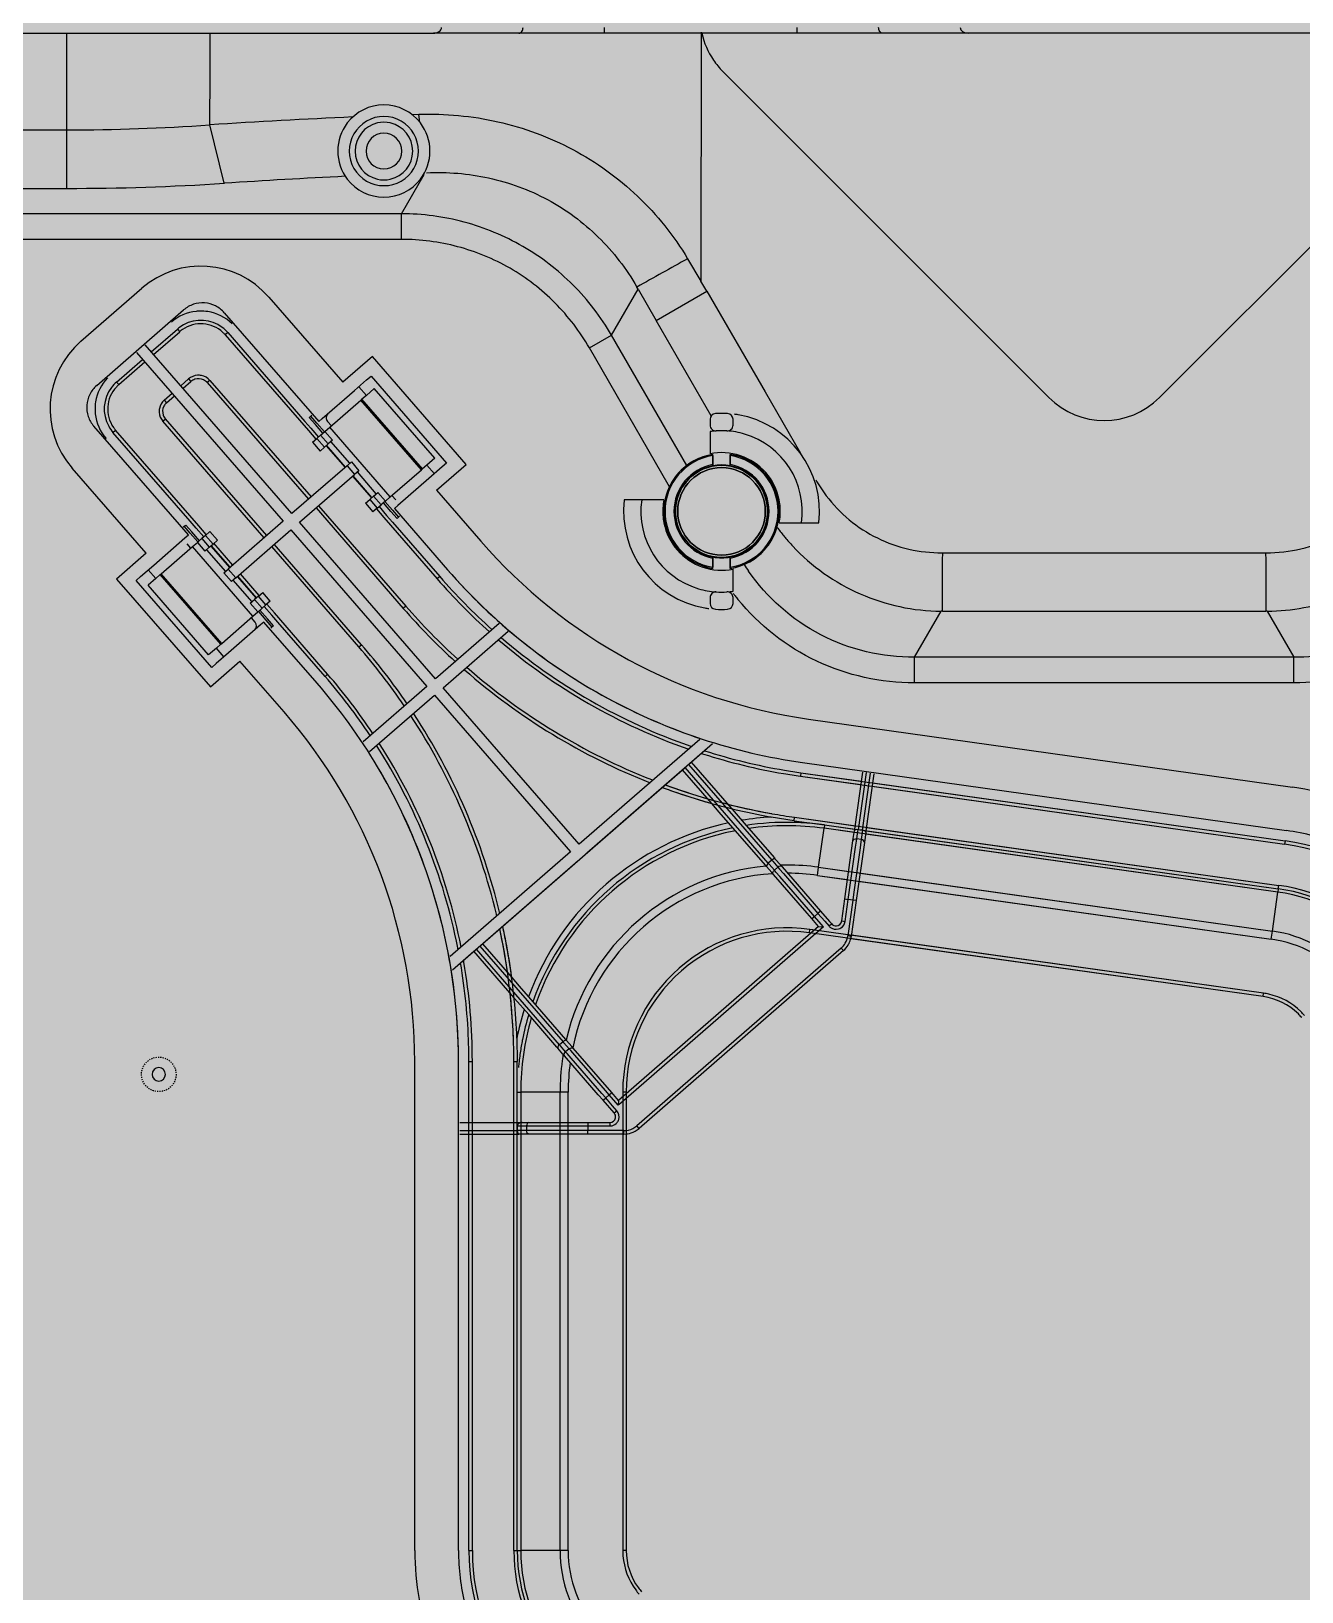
# Model space of a CAD drawing. Header units: millimetres. Extents: x -1070 to 42146, y 1440 to 12921.
# Drawn here: x 5643.7 to 5753.9, y 3381.2 to 3516.5 of the extents above; entities that cross this region are included whole.
import ezdxf

# ---------------------------------------------------------------- set-up
doc = ezdxf.new("R2010")
doc.units = ezdxf.units.MM
doc.linetypes.add('HIDDEN', pattern=[0.2, 0.1, -0.1])
for name, color, linetype in [('CITI-3MM实线CONTINUOUS', 7, 'Continuous'), ('CITIE-TAO实线CONTINUOUS', 7, 'Continuous'), ('DW-PLUS-XIANGTI隐藏线HIDDEN', 7, 'Continuous')]:
    doc.layers.add(name, color=color, linetype=linetype)

msp = doc.modelspace()

# ---------------------------------------------------------------- hatches: boundary and pattern name
at = {"lineweight": -3}
h = msp.add_hatch(color=256, dxfattribs=at)
h.dxf.hatch_style = 1
h.paths.add_polyline_path([(5611.757, 3767.826), (5611.757, 2767.826), (6111.757, 2767.826), (6111.757, 3767.826)])

# ---------------------------------------------------------------- linework, layer by layer
at = {"color": 7, "linetype": 'Continuous', "lineweight": -3}
for p, q in [((5693.399, 3516.326), (5693.399, 3516.826)), ((5701.783, 3516.43), (5701.757, 3494.838)), ((5710.115, 3516.326), (5710.115, 3516.826)), ((5615.504, 3516.326), (5678.55, 3516.326)), ((5646.757, 3507.942), (5646.757, 3516.326)), ((5679.257, 3516.326), (5678.55, 3516.326)), ((5685.974, 3516.326), (5679.257, 3516.326)), ((5686.328, 3516.326), (5685.974, 3516.326)), ((5688.952, 3516.326), (5686.328, 3516.326)), ((5690.7, 3516.326), (5688.952, 3516.326)), ((5692.485, 3516.326), (5690.7, 3516.326)), ((5693.399, 3516.326), (5692.485, 3516.326)), ((5710.115, 3516.326), (5693.399, 3516.326)), ((5712.813, 3516.326), (5710.115, 3516.326)), ((5714.561, 3516.326), (5712.813, 3516.326)), ((5716.147, 3516.326), (5714.561, 3516.326)), ((5717.539, 3516.326), (5716.147, 3516.326)), ((5724.257, 3516.326), (5717.539, 3516.326)), ((5724.964, 3516.326), (5724.257, 3516.326)), ((5736.157, 3516.326), (5724.964, 3516.326)), ((5736.457, 3516.326), (5736.157, 3516.326)), ((5737.057, 3516.326), (5736.457, 3516.326)), ((5737.357, 3516.326), (5737.057, 3516.326)), ((5860.257, 3516.326), (5737.357, 3516.326)), ((5731.948, 3484.733), (5703.664, 3513.018)), ((5660.41, 3503.313), (5659.152, 3508.385)), ((5676.7, 3509.274), (5677.285, 3509.295)), ((5677.38, 3508.619), (5677.276, 3509.292)), ((5765.81, 3508.978), (5741.565, 3484.733)), ((5641.537, 3507.942), (5646.757, 3507.942)), ((5646.757, 3502.869), (5646.757, 3507.942)), ((5641.673, 3502.869), (5646.757, 3502.869)), ((5675.779, 3500.671), (5677.753, 3504.089)), ((5675.779, 3500.671), (5641.959, 3500.671)), ((5675.779, 3498.449), (5675.779, 3500.671)), ((5675.779, 3498.449), (5642.018, 3498.449)), ((5700.611, 3496.764), (5701.757, 3494.838)), ((5702.282, 3493.956), (5701.757, 3494.838)), ((5647.975, 3489.623), (5653.258, 3494.215)), ((5664.262, 3493.446), (5670.691, 3486.05)), ((5694.015, 3490.142), (5696.32, 3494.135)), ((5696.32, 3494.135), (5697.892, 3491.413)), ((5697.894, 3491.41), (5702.28, 3493.959)), ((5702.282, 3493.956), (5707.329, 3485.214)), ((5649.336, 3485.771), (5656.883, 3492.332)), ((5660.41, 3492.085), (5668.61, 3482.651)), ((5702.662, 3483.152), (5697.893, 3491.413)), ((5654.077, 3488.7), (5656.341, 3490.668)), ((5654.274, 3488.474), (5656.538, 3490.442)), ((5656.341, 3490.668), (5656.538, 3490.442)), ((5660.715, 3490.362), (5660.488, 3490.166)), ((5660.488, 3490.166), (5667.705, 3481.864)), ((5660.715, 3490.362), (5667.406, 3482.664)), ((5692.091, 3489.031), (5694.015, 3490.142)), ((5700.538, 3478.844), (5694.015, 3490.142)), ((5651.058, 3486.076), (5653.322, 3488.044)), ((5652.797, 3488.648), (5665.525, 3474.006)), ((5666.28, 3474.663), (5653.552, 3489.304)), ((5673.257, 3488.28), (5670.691, 3486.05)), ((5681.392, 3478.922), (5673.257, 3488.28)), ((5698.929, 3477.187), (5692.091, 3489.031)), ((5651.255, 3485.849), (5653.519, 3487.818)), ((5651.058, 3486.076), (5651.255, 3485.849)), ((5656.636, 3485.757), (5657.315, 3486.347)), ((5656.832, 3485.53), (5657.512, 3486.121)), ((5657.315, 3486.347), (5657.512, 3486.121)), ((5659.149, 3486.219), (5658.922, 3486.022)), ((5658.922, 3486.022), (5667.714, 3475.909)), ((5659.149, 3486.219), (5667.94, 3476.106)), ((5668.905, 3482.907), (5671.697, 3485.334)), ((5671.697, 3485.334), (5672.761, 3486.259)), ((5672.738, 3484.914), (5672.082, 3485.669)), ((5673.417, 3485.505), (5672.738, 3484.914)), ((5672.761, 3486.259), (5673.139, 3486.588)), ((5673.139, 3486.588), (5679.699, 3479.04)), ((5678.666, 3479.467), (5673.417, 3485.505)), ((5655.202, 3484.51), (5655.881, 3485.101)), ((5655.202, 3484.51), (5655.398, 3484.284)), ((5655.398, 3484.284), (5656.078, 3484.874)), ((5669.561, 3482.152), (5672.267, 3484.505)), ((5672.267, 3484.505), (5672.353, 3484.58)), ((5677.515, 3478.467), (5672.267, 3484.505)), ((5672.738, 3484.914), (5672.353, 3484.58)), ((5677.602, 3478.542), (5672.353, 3484.58)), ((5707.329, 3485.214), (5710.401, 3479.893)), ((5655.073, 3482.676), (5655.3, 3482.873)), ((5663.865, 3472.563), (5655.073, 3482.676)), ((5664.091, 3472.76), (5655.3, 3482.873)), ((5667.406, 3482.664), (5667.931, 3482.061)), ((5667.785, 3482.994), (5667.915, 3483.106)), ((5668.31, 3482.39), (5667.785, 3482.994)), ((5667.915, 3483.106), (5668.01, 3483.189)), ((5668.44, 3482.503), (5667.915, 3483.106)), ((5668.61, 3482.651), (5668.905, 3482.907)), ((5669.704, 3482.277), (5669.376, 3482.654)), ((5702.554, 3482.841), (5702.554, 3482.34)), ((5704.554, 3482.34), (5704.554, 3482.841)), ((5657.29, 3472.81), (5649.089, 3482.244)), ((5650.752, 3481.703), (5650.979, 3481.899)), ((5657.444, 3474.004), (5650.752, 3481.703)), ((5658.195, 3473.598), (5650.979, 3481.899)), ((5667.705, 3481.864), (5668.361, 3481.109)), ((5667.931, 3482.061), (5668.587, 3481.306)), ((5668.966, 3481.635), (5668.31, 3482.39)), ((5668.762, 3481.458), (5668.436, 3481.175)), ((5669.096, 3481.748), (5668.44, 3482.503)), ((5668.762, 3481.458), (5669.123, 3481.772)), ((5669.418, 3480.703), (5668.762, 3481.458)), ((5669.123, 3481.772), (5669.136, 3481.783)), ((5669.136, 3481.783), (5669.561, 3482.152)), ((5669.792, 3481.029), (5669.136, 3481.783)), ((5674.809, 3476.115), (5669.561, 3482.152)), ((5702.554, 3481.785), (5702.554, 3479.858)), ((5668.059, 3480.847), (5668.436, 3481.175)), ((5668.059, 3480.847), (5668.715, 3480.092)), ((5668.436, 3481.175), (5669.092, 3480.42)), ((5669.092, 3480.42), (5668.715, 3480.092)), ((5669.092, 3480.42), (5669.418, 3480.703)), ((5669.243, 3480.551), (5670.883, 3478.665)), ((5670.928, 3478.703), (5669.288, 3480.59)), ((5669.792, 3481.029), (5669.418, 3480.703)), ((5671.303, 3479.029), (5669.663, 3480.916)), ((5704.554, 3479.876), (5704.633, 3479.738)), ((5653.635, 3471.223), (5647.205, 3478.619)), ((5671.058, 3478.816), (5666.28, 3474.663)), ((5671.058, 3478.816), (5671.433, 3479.142)), ((5671.058, 3478.816), (5671.714, 3478.062)), ((5671.433, 3479.142), (5672.089, 3478.387)), ((5677.515, 3478.467), (5677.602, 3478.542)), ((5677.987, 3478.877), (5677.602, 3478.542)), ((5678.666, 3479.467), (5677.987, 3478.877)), ((5678.643, 3478.122), (5677.987, 3478.877)), ((5679.322, 3478.712), (5678.171, 3477.712)), ((5678.826, 3476.691), (5681.392, 3478.922)), ((5679.699, 3479.04), (5679.322, 3478.712)), ((5702.804, 3479.699), (5702.804, 3479.801)), ((5702.804, 3479.699), (5702.804, 3478.913)), ((5702.804, 3478.913), (5702.804, 3478.812)), ((5704.304, 3479.801), (5704.304, 3479.699)), ((5704.304, 3479.699), (5704.304, 3478.913)), ((5704.304, 3478.812), (5704.304, 3478.913)), ((5666.936, 3473.908), (5671.714, 3478.062)), ((5671.539, 3477.91), (5673.18, 3476.023)), ((5673.224, 3476.062), (5671.584, 3477.949)), ((5672.089, 3478.387), (5671.714, 3478.062)), ((5673.599, 3476.388), (5671.959, 3478.274)), ((5674.809, 3476.115), (5677.515, 3478.467)), ((5678.171, 3477.712), (5675.465, 3475.36)), ((5699.037, 3477), (5698.929, 3477.187)), ((5672.651, 3475.564), (5673.029, 3475.892)), ((5673.354, 3476.175), (5673.029, 3475.892)), ((5673.029, 3475.892), (5673.685, 3475.137)), ((5673.354, 3476.175), (5673.729, 3476.5)), ((5674.01, 3475.42), (5673.354, 3476.175)), ((5674.385, 3475.746), (5673.729, 3476.5)), ((5674.385, 3475.746), (5674.809, 3476.115)), ((5675.28, 3475.862), (5674.952, 3476.239)), ((5678.826, 3476.691), (5682.657, 3472.285)), ((5696.625, 3475.857), (5695.113, 3475.857)), ((5698.553, 3475.857), (5696.625, 3475.857)), ((5668.37, 3475.154), (5675.94, 3466.446)), ((5668.596, 3475.351), (5676.167, 3466.642)), ((5672.651, 3475.564), (5673.307, 3474.809)), ((5673.685, 3475.137), (5673.307, 3474.809)), ((5673.609, 3475.071), (5674.265, 3474.317)), ((5673.685, 3475.137), (5674.01, 3475.42)), ((5673.836, 3475.268), (5674.492, 3474.514)), ((5674.073, 3475.475), (5674.01, 3475.42)), ((5674.385, 3475.746), (5674.073, 3475.475)), ((5674.87, 3474.843), (5674.214, 3475.597)), ((5674.344, 3475.71), (5675, 3474.956)), ((5674.492, 3474.514), (5675.017, 3473.91)), ((5675.395, 3474.239), (5674.87, 3474.843)), ((5675, 3474.956), (5675.525, 3474.352)), ((5675.465, 3475.36), (5675.171, 3475.104)), ((5675.171, 3475.104), (5679.789, 3469.792)), ((5656.84, 3473.48), (5656.936, 3473.563)), ((5656.936, 3473.563), (5657.065, 3473.675)), ((5657.461, 3472.959), (5656.936, 3473.563)), ((5657.59, 3473.072), (5657.065, 3473.675)), ((5657.969, 3473.401), (5657.444, 3474.004)), ((5658.625, 3472.646), (5657.969, 3473.401)), ((5658.851, 3472.843), (5658.195, 3473.598)), ((5658.776, 3472.777), (5659.153, 3473.105)), ((5659.809, 3472.351), (5659.153, 3473.105)), ((5665.525, 3474.006), (5660.747, 3469.853)), ((5661.403, 3469.098), (5666.181, 3473.252)), ((5666.181, 3473.252), (5677.99, 3459.667)), ((5678.745, 3460.323), (5666.936, 3473.908)), ((5674.265, 3474.317), (5678.883, 3469.004)), ((5675.017, 3473.91), (5679.11, 3469.201)), ((5675.525, 3474.352), (5675.395, 3474.239)), ((5675.62, 3474.435), (5675.525, 3474.352)), ((5708.555, 3473.857), (5710.482, 3473.857)), ((5710.482, 3473.857), (5711.995, 3473.857)), ((5654.289, 3470.202), (5656.995, 3472.554)), ((5654.946, 3469.447), (5657.652, 3471.8)), ((5656.995, 3472.554), (5657.29, 3472.81)), ((5657.508, 3471.675), (5657.18, 3472.053)), ((5658.117, 3472.204), (5657.461, 3472.959)), ((5658.246, 3472.317), (5657.59, 3473.072)), ((5657.652, 3471.8), (5658.076, 3472.169)), ((5662.9, 3465.762), (5657.652, 3471.8)), ((5658.076, 3472.169), (5658.388, 3472.44)), ((5658.076, 3472.169), (5658.732, 3471.414)), ((5658.388, 3472.44), (5658.451, 3472.494)), ((5658.776, 3472.777), (5658.451, 3472.494)), ((5658.451, 3472.494), (5659.107, 3471.74)), ((5659.107, 3471.74), (5658.732, 3471.414)), ((5659.432, 3472.023), (5658.776, 3472.777)), ((5659.107, 3471.74), (5659.432, 3472.023)), ((5659.236, 3471.852), (5660.876, 3469.966)), ((5660.921, 3470.005), (5659.281, 3471.891)), ((5659.809, 3472.351), (5659.432, 3472.023)), ((5661.148, 3470.201), (5659.508, 3472.088)), ((5672.091, 3463.1), (5664.521, 3471.808)), ((5672.317, 3463.297), (5664.747, 3472.005)), ((5653.635, 3471.223), (5651.069, 3468.992)), ((5658.862, 3471.527), (5660.502, 3469.64)), ((5702.804, 3470.903), (5702.804, 3470.801)), ((5702.804, 3470.801), (5702.804, 3470.015)), ((5704.304, 3470.801), (5704.304, 3470.903)), ((5704.304, 3470.801), (5704.304, 3470.015)), ((5722.687, 3471.267), (5750.82, 3471.268)), ((5652.761, 3468.874), (5653.139, 3469.202)), ((5653.139, 3469.202), (5654.289, 3470.202)), ((5654.474, 3469.038), (5653.795, 3468.447)), ((5654.474, 3469.038), (5653.818, 3469.792)), ((5654.859, 3469.372), (5654.474, 3469.038)), ((5654.859, 3469.372), (5654.946, 3469.447)), ((5660.108, 3463.335), (5654.859, 3469.372)), ((5660.194, 3463.41), (5654.946, 3469.447)), ((5660.372, 3469.527), (5660.747, 3469.853)), ((5661.028, 3468.772), (5660.372, 3469.527)), ((5661.403, 3469.098), (5660.747, 3469.853)), ((5661.403, 3469.098), (5661.028, 3468.772)), ((5661.533, 3469.211), (5663.173, 3467.324)), ((5663.217, 3467.363), (5661.577, 3469.25)), ((5663.444, 3467.56), (5661.804, 3469.447)), ((5679.11, 3469.201), (5678.883, 3469.004)), ((5702.804, 3469.914), (5702.804, 3470.015)), ((5704.304, 3470.015), (5704.304, 3469.914)), ((5704.554, 3467.929), (5704.554, 3469.856)), ((5651.069, 3468.992), (5659.204, 3459.634)), ((5659.322, 3461.327), (5652.761, 3468.874)), ((5659.043, 3462.41), (5653.795, 3468.447)), ((5661.158, 3468.885), (5662.798, 3466.998)), ((5663.368, 3467.494), (5663.746, 3467.822)), ((5664.402, 3467.068), (5663.746, 3467.822)), ((5662.668, 3466.886), (5663.043, 3467.211)), ((5662.668, 3466.886), (5663.324, 3466.131)), ((5663.368, 3467.494), (5663.043, 3467.211)), ((5663.043, 3467.211), (5663.699, 3466.457)), ((5663.699, 3466.457), (5663.338, 3466.143)), ((5664.024, 3466.74), (5663.368, 3467.494)), ((5663.699, 3466.457), (5664.024, 3466.74)), ((5664.53, 3465.854), (5663.874, 3466.608)), ((5664.402, 3467.068), (5664.024, 3466.74)), ((5664.756, 3466.05), (5664.1, 3466.805)), ((5676.167, 3466.642), (5675.94, 3466.446)), ((5702.554, 3467.374), (5702.554, 3466.873)), ((5704.554, 3466.873), (5704.554, 3467.374)), ((5660.194, 3463.41), (5662.9, 3465.762)), ((5663.556, 3465.007), (5660.764, 3462.58)), ((5663.085, 3465.26), (5662.757, 3465.638)), ((5662.9, 3465.762), (5663.324, 3466.131)), ((5663.338, 3466.143), (5663.324, 3466.131)), ((5663.365, 3466.166), (5664.021, 3465.412)), ((5664.151, 3465.524), (5663.495, 3466.279)), ((5663.85, 3465.263), (5663.556, 3465.007)), ((5668.468, 3459.951), (5663.85, 3465.263)), ((5664.021, 3465.412), (5664.546, 3464.808)), ((5664.676, 3464.921), (5664.151, 3465.524)), ((5665.054, 3465.25), (5664.53, 3465.854)), ((5669.374, 3460.738), (5664.756, 3466.05)), ((5669.148, 3460.541), (5665.054, 3465.25)), ((5684.268, 3465.124), (5678.745, 3460.323)), ((5720.296, 3462.202), (5722.602, 3466.197)), ((5722.718, 3466.195), (5750.795, 3466.195)), ((5750.911, 3466.197), (5753.217, 3462.202)), ((5664.546, 3464.808), (5664.451, 3464.725)), ((5664.676, 3464.921), (5664.546, 3464.808)), ((5679.401, 3459.568), (5685.03, 3464.462)), ((5659.723, 3463), (5659.043, 3462.41)), ((5660.764, 3462.58), (5659.699, 3461.655)), ((5660.108, 3463.335), (5659.723, 3463)), ((5660.379, 3462.245), (5659.723, 3463)), ((5660.108, 3463.335), (5660.194, 3463.41)), ((5672.091, 3463.1), (5672.317, 3463.297)), ((5659.204, 3459.634), (5661.77, 3461.864)), ((5659.699, 3461.655), (5659.322, 3461.327)), ((5665.601, 3457.458), (5661.77, 3461.864)), ((5720.296, 3459.981), (5720.296, 3462.202)), ((5753.217, 3462.202), (5720.296, 3462.202)), ((5753.217, 3459.981), (5753.217, 3462.202)), ((5669.148, 3460.541), (5669.374, 3460.738)), ((5677.99, 3459.667), (5672.467, 3454.866)), ((5691.21, 3445.984), (5679.401, 3459.568)), ((5691.21, 3445.984), (5679.401, 3459.568)), ((5753.217, 3459.981), (5720.296, 3459.981)), ((5673.017, 3454.019), (5678.646, 3458.912)), ((5678.646, 3458.912), (5690.455, 3445.328)), ((5678.646, 3458.912), (5690.455, 3445.328)), ((5711.095, 3456.844), (5753.101, 3450.94)), ((5701.664, 3455.071), (5691.21, 3445.984)), ((5701.664, 3455.071), (5691.21, 3445.984)), ((5691.866, 3445.229), (5702.777, 3454.714)), ((5700.923, 3453.102), (5702.777, 3454.714)), ((5700.696, 3452.905), (5700.923, 3453.102)), ((5700.696, 3452.905), (5707.913, 3444.603)), ((5700.923, 3453.102), (5704.423, 3449.075)), ((5710.566, 3453.081), (5752.573, 3447.177)), ((5710.566, 3453.081), (5752.573, 3447.177)), ((5682.809, 3437.356), (5700.168, 3452.446)), ((5700.168, 3452.446), (5700.394, 3452.642)), ((5702.707, 3449.524), (5700.168, 3452.446)), ((5707.611, 3444.341), (5700.394, 3452.642)), ((5710.441, 3452.19), (5710.399, 3451.893)), ((5710.441, 3452.19), (5710.399, 3451.893)), ((5710.399, 3451.893), (5752.406, 3445.989)), ((5710.399, 3451.893), (5715.644, 3451.156)), ((5710.441, 3452.19), (5752.447, 3446.286)), ((5710.441, 3452.19), (5715.686, 3451.453)), ((5715.797, 3452.245), (5715.101, 3447.294)), ((5716.094, 3452.203), (5715.398, 3447.252)), ((5715.794, 3447.196), (5716.49, 3452.147)), ((5716.091, 3447.154), (5716.787, 3452.106)), ((5716.634, 3451.016), (5752.406, 3445.989)), ((5716.676, 3451.314), (5752.447, 3446.286)), ((5703.352, 3448.782), (5702.707, 3449.524)), ((5704.542, 3447.413), (5703.352, 3448.782)), ((5704.423, 3449.075), (5704.47, 3449.021)), ((5704.47, 3449.021), (5705.689, 3447.618)), ((5707.384, 3444.144), (5704.542, 3447.413)), ((5705.689, 3447.618), (5708.139, 3444.8)), ((5709.856, 3448.031), (5707.859, 3448.349)), ((5709.856, 3448.031), (5709.898, 3448.328)), ((5709.856, 3448.031), (5712.49, 3447.661)), ((5709.898, 3448.328), (5751.905, 3442.424)), ((5709.898, 3448.328), (5715.143, 3447.591)), ((5712.49, 3447.661), (5712.449, 3447.371)), ((5712.49, 3447.661), (5751.863, 3442.127)), ((5712.49, 3447.661), (5715.101, 3447.294)), ((5716.133, 3447.451), (5751.905, 3442.424)), ((5711.974, 3443.99), (5712.449, 3447.371)), ((5751.822, 3441.837), (5712.449, 3447.371)), ((5715.06, 3447.004), (5712.449, 3447.371)), ((5714.251, 3441.246), (5714.96, 3446.288)), ((5714.96, 3446.288), (5714.989, 3446.498)), ((5714.989, 3446.498), (5715.084, 3447.171)), ((5715.101, 3447.294), (5715.084, 3447.171)), ((5715.184, 3445.726), (5715.257, 3446.246)), ((5715.95, 3446.149), (5715.241, 3441.107)), ((5715.257, 3446.246), (5715.286, 3446.456)), ((5715.286, 3446.456), (5715.381, 3447.129)), ((5715.682, 3446.401), (5715.286, 3446.456)), ((5715.381, 3447.129), (5715.398, 3447.252)), ((5715.794, 3447.196), (5715.398, 3447.252)), ((5715.653, 3446.191), (5715.58, 3445.67)), ((5715.682, 3446.401), (5715.653, 3446.191)), ((5715.794, 3447.196), (5715.682, 3446.401)), ((5715.98, 3446.359), (5715.95, 3446.149)), ((5716.074, 3447.031), (5715.98, 3446.359)), ((5751.822, 3441.837), (5716.051, 3446.864)), ((5716.074, 3447.031), (5716.091, 3447.154)), ((5716.091, 3447.154), (5751.863, 3442.127)), ((5752.447, 3446.286), (5752.406, 3445.989)), ((5690.455, 3445.328), (5680.001, 3436.24)), ((5690.455, 3445.328), (5680.001, 3436.24)), ((5708.139, 3444.8), (5708.221, 3444.706)), ((5708.221, 3444.706), (5708.666, 3444.194)), ((5714.548, 3441.205), (5715.184, 3445.726)), ((5715.58, 3445.67), (5715.013, 3441.635)), ((5680.2, 3435.088), (5691.111, 3444.573)), ((5707.466, 3444.05), (5707.384, 3444.144)), ((5707.911, 3443.537), (5707.466, 3444.05)), ((5707.913, 3444.603), (5707.611, 3444.341)), ((5707.692, 3444.247), (5707.611, 3444.341)), ((5708.138, 3443.734), (5707.692, 3444.247)), ((5708.051, 3443.377), (5707.911, 3443.537)), ((5707.913, 3444.603), (5707.994, 3444.509)), ((5707.994, 3444.509), (5708.44, 3443.997)), ((5710.976, 3440.013), (5708.051, 3443.377)), ((5708.44, 3443.997), (5708.138, 3443.734)), ((5708.277, 3443.574), (5708.138, 3443.734)), ((5708.622, 3443.178), (5708.277, 3443.574)), ((5708.44, 3443.997), (5708.579, 3443.837)), ((5708.579, 3443.837), (5708.924, 3443.44)), ((5708.666, 3444.194), (5708.805, 3444.033)), ((5708.805, 3444.033), (5712.145, 3440.191)), ((5708.924, 3443.44), (5711.597, 3440.364)), ((5711.875, 3443.289), (5711.974, 3443.99)), ((5711.974, 3443.99), (5751.347, 3438.456)), ((5711.974, 3443.99), (5714.585, 3443.623)), ((5715.575, 3443.483), (5751.347, 3438.456)), ((5711.295, 3440.102), (5708.622, 3443.178)), ((5711.875, 3443.289), (5751.248, 3437.756)), ((5711.875, 3443.289), (5714.487, 3442.922)), ((5715.477, 3442.783), (5751.248, 3437.756)), ((5751.863, 3442.127), (5751.822, 3441.837)), ((5751.863, 3442.127), (5751.905, 3442.424)), ((5713.983, 3439.339), (5714.251, 3441.246)), ((5714.251, 3441.246), (5714.548, 3441.205)), ((5714.28, 3439.297), (5714.548, 3441.205)), ((5714.944, 3441.149), (5714.507, 3438.035)), ((5714.944, 3441.149), (5714.548, 3441.205)), ((5715.241, 3441.107), (5714.804, 3437.993)), ((5715.013, 3441.635), (5714.944, 3441.149)), ((5715.241, 3441.107), (5714.944, 3441.149)), ((5751.347, 3438.456), (5751.822, 3441.837)), ((5711.391, 3439.535), (5710.976, 3440.013)), ((5711.617, 3439.732), (5711.295, 3440.102)), ((5711.391, 3439.535), (5711.617, 3439.732)), ((5711.977, 3438.861), (5711.391, 3439.535)), ((5711.597, 3440.364), (5711.919, 3439.994)), ((5711.919, 3439.994), (5711.617, 3439.732)), ((5712.203, 3439.058), (5711.617, 3439.732)), ((5712.145, 3440.191), (5711.919, 3439.994)), ((5711.919, 3439.994), (5712.505, 3439.32)), ((5712.145, 3440.191), (5712.928, 3439.29)), ((5712.505, 3439.32), (5712.884, 3438.884)), ((5712.928, 3439.29), (5713.111, 3439.081)), ((5713.983, 3439.339), (5714.28, 3439.297)), ((5711.977, 3438.861), (5694.619, 3423.771)), ((5712.174, 3438.634), (5694.815, 3423.545)), ((5711.174, 3438.303), (5711.216, 3438.595)), ((5750.548, 3432.769), (5711.174, 3438.303)), ((5711.312, 3438.283), (5711.174, 3438.303)), ((5750.589, 3433.066), (5711.216, 3438.6)), ((5711.405, 3438.573), (5711.216, 3438.6)), ((5711.216, 3438.595), (5711.216, 3438.6)), ((5711.471, 3438.564), (5711.405, 3438.573)), ((5711.612, 3438.544), (5711.471, 3438.564)), ((5711.977, 3438.861), (5712.4, 3438.831)), ((5712.4, 3438.831), (5712.174, 3438.634)), ((5712.4, 3438.831), (5712.203, 3439.058)), ((5713.111, 3439.081), (5712.884, 3438.884)), ((5714.804, 3437.993), (5714.507, 3438.035)), ((5750.589, 3433.066), (5714.818, 3438.093)), ((5751.248, 3437.756), (5751.347, 3438.456)), ((5680.2, 3435.088), (5682.055, 3436.7)), ((5682.055, 3436.7), (5682.281, 3436.897)), ((5685.555, 3432.673), (5682.055, 3436.7)), ((5689.498, 3428.595), (5682.281, 3436.897)), ((5682.583, 3437.159), (5682.809, 3437.356)), ((5682.583, 3437.159), (5689.8, 3428.858)), ((5682.809, 3437.356), (5685.349, 3434.435)), ((5713.939, 3436.989), (5696.2, 3421.568)), ((5714.135, 3436.762), (5696.396, 3421.342)), ((5714.135, 3436.762), (5713.939, 3436.989)), ((5750.548, 3432.769), (5714.766, 3437.798)), ((5685.349, 3434.435), (5685.994, 3433.693)), ((5685.602, 3432.62), (5685.555, 3432.673)), ((5686.821, 3431.217), (5685.602, 3432.62)), ((5685.994, 3433.693), (5687.184, 3432.324)), ((5750.548, 3432.769), (5750.589, 3433.066)), ((5689.271, 3428.398), (5686.821, 3431.217)), ((5687.184, 3432.324), (5690.026, 3429.054)), ((5685.796, 3429.169), (5685.833, 3427.148)), ((5689.8, 3428.858), (5689.498, 3428.595)), ((5689.579, 3428.501), (5689.498, 3428.595)), ((5690.025, 3427.989), (5689.579, 3428.501)), ((5689.881, 3428.764), (5689.8, 3428.858)), ((5690.327, 3428.251), (5689.881, 3428.764)), ((5690.026, 3429.054), (5690.108, 3428.961)), ((5690.553, 3428.448), (5690.108, 3428.961)), ((5690.692, 3428.288), (5690.553, 3428.448)), ((5676.933, 3384.728), (5676.933, 3427.148)), ((5680.733, 3384.728), (5680.733, 3427.148)), ((5680.733, 3384.728), (5680.733, 3427.148)), ((5681.633, 3384.728), (5681.633, 3427.148)), ((5681.633, 3427.148), (5681.933, 3427.148)), ((5681.633, 3421.851), (5681.633, 3427.148)), ((5681.633, 3427.148), (5681.933, 3427.148)), ((5681.933, 3384.728), (5681.933, 3427.148)), ((5681.933, 3421.851), (5681.933, 3427.148)), ((5685.533, 3384.728), (5685.533, 3427.148)), ((5685.533, 3427.148), (5685.833, 3427.148)), ((5685.533, 3421.851), (5685.533, 3427.148)), ((5685.833, 3424.488), (5685.833, 3427.148)), ((5689.353, 3428.305), (5689.271, 3428.398)), ((5689.798, 3427.792), (5689.353, 3428.305)), ((5689.938, 3427.632), (5689.798, 3427.792)), ((5692.863, 3424.267), (5689.938, 3427.632)), ((5690.327, 3428.251), (5690.025, 3427.989)), ((5690.164, 3427.829), (5690.025, 3427.989)), ((5690.509, 3427.432), (5690.164, 3427.829)), ((5690.466, 3428.091), (5690.327, 3428.251)), ((5690.811, 3427.695), (5690.466, 3428.091)), ((5693.182, 3424.357), (5690.509, 3427.432)), ((5694.032, 3424.446), (5690.692, 3428.288)), ((5693.484, 3424.619), (5690.811, 3427.695)), ((5685.833, 3384.728), (5685.833, 3424.488)), ((5685.833, 3421.851), (5685.833, 3424.488)), ((5685.833, 3424.488), (5686.126, 3424.488)), ((5686.126, 3424.488), (5686.126, 3384.728)), ((5689.54, 3424.488), (5686.126, 3424.488)), ((5686.126, 3424.488), (5686.126, 3421.851)), ((5689.54, 3384.728), (5689.54, 3424.488)), ((5690.247, 3424.488), (5689.54, 3424.488)), ((5689.54, 3421.851), (5689.54, 3424.488)), ((5690.247, 3384.728), (5690.247, 3424.488)), ((5690.247, 3421.851), (5690.247, 3424.488)), ((5693.806, 3424.249), (5693.484, 3424.619)), ((5693.806, 3424.249), (5694.032, 3424.446)), ((5694.619, 3423.771), (5694.032, 3424.446)), ((5694.983, 3424.488), (5694.983, 3384.728)), ((5694.983, 3424.488), (5694.983, 3424.231)), ((5694.988, 3424.488), (5694.983, 3424.488)), ((5695.283, 3424.488), (5694.988, 3424.488)), ((5695.283, 3424.488), (5695.283, 3384.728)), ((5695.283, 3424.488), (5695.283, 3424.349)), ((5693.278, 3423.79), (5692.863, 3424.267)), ((5693.504, 3423.986), (5693.182, 3424.357)), ((5693.278, 3423.79), (5693.504, 3423.986)), ((5694.243, 3422.679), (5693.278, 3423.79)), ((5693.806, 3424.249), (5693.504, 3423.986)), ((5694.09, 3423.312), (5693.504, 3423.986)), ((5694.392, 3423.575), (5693.806, 3424.249)), ((5694.469, 3422.876), (5694.09, 3423.312)), ((5694.589, 3423.348), (5694.392, 3423.575)), ((5694.619, 3423.771), (5694.589, 3423.348)), ((5694.815, 3423.545), (5694.589, 3423.348)), ((5694.983, 3424.231), (5694.983, 3424.088)), ((5680.833, 3421.851), (5681.633, 3421.851)), ((5681.633, 3421.851), (5685.833, 3421.851)), ((5685.833, 3421.851), (5686.257, 3421.851)), ((5686.257, 3421.851), (5686.848, 3421.851)), ((5686.848, 3421.851), (5691.94, 3421.851)), ((5691.94, 3421.851), (5693.866, 3421.851)), ((5691.94, 3421.851), (5691.94, 3421.551)), ((5693.866, 3421.851), (5693.866, 3421.551)), ((5694.243, 3422.679), (5694.469, 3422.876)), ((5680.833, 3421.151), (5685.833, 3421.151)), ((5680.833, 3420.851), (5685.833, 3420.851)), ((5681.633, 3384.728), (5681.633, 3420.851)), ((5681.933, 3384.728), (5681.933, 3420.851)), ((5685.533, 3384.728), (5685.533, 3420.851)), ((5685.833, 3421.551), (5686.636, 3421.551)), ((5685.833, 3421.551), (5685.833, 3421.151)), ((5686.636, 3421.151), (5685.833, 3421.151)), ((5685.833, 3384.728), (5685.833, 3420.851)), ((5685.833, 3420.851), (5685.957, 3420.851)), ((5686.848, 3420.851), (5685.957, 3420.851)), ((5686.126, 3420.851), (5686.126, 3384.728)), ((5686.636, 3421.551), (5686.636, 3421.151)), ((5686.636, 3421.551), (5691.94, 3421.551)), ((5691.94, 3421.151), (5686.636, 3421.151)), ((5691.94, 3420.851), (5686.848, 3420.851)), ((5689.54, 3384.728), (5689.54, 3420.851)), ((5690.247, 3384.728), (5690.247, 3420.851)), ((5691.94, 3421.551), (5693.866, 3421.551)), ((5691.94, 3421.551), (5691.94, 3421.151)), ((5695.084, 3421.151), (5691.94, 3421.151)), ((5691.94, 3420.851), (5691.94, 3421.151)), ((5695.084, 3420.851), (5691.94, 3420.851)), ((5694.983, 3420.851), (5694.983, 3384.728)), ((5695.084, 3420.851), (5695.084, 3421.151)), ((5695.283, 3420.861), (5695.283, 3384.728)), ((5696.396, 3421.342), (5696.2, 3421.568)), ((5681.633, 3384.728), (5681.933, 3384.728)), ((5685.533, 3384.728), (5685.833, 3384.728)), ((5685.833, 3384.728), (5686.126, 3384.728)), ((5689.54, 3384.728), (5686.126, 3384.728)), ((5690.247, 3384.728), (5689.54, 3384.728)), ((5695.283, 3384.728), (5694.983, 3384.728))]:
    msp.add_line(p, q, dxfattribs=at)
for centre, radius, start, end in [((5708.472, 3517.826), 6.8, 192.74359, 214.24671), ((5708.472, 3517.826), 6.8, 214.24671, 225), ((5674.257, 3506.107), 4, 37.54339, 142.45661), ((5646.788, 3680.301), 172.359, 269.9896, 274.11166), ((5700.209, 2870.405), 639.3, 92.568289, 93.682647), ((5674.257, 3506.107), 4, 142.45661, 180), ((5674.257, 3506.107), 3, 120.0659, 180), ((5674.257, 3506.107), 2.5, 102.85635, 180), ((5674.257, 3506.107), 3, 59.93589, 120.0659), ((5674.257, 3506.107), 2.5, 77.14317, 102.85635), ((5674.257, 3506.107), 2.5, 0, 77.14317), ((5674.257, 3506.107), 3, 0, 59.93589), ((5674.257, 3506.107), 4, 0, 37.54339), ((5674.257, 3506.107), 1.55, 90, 180), ((5674.257, 3506.107), 1.55, 0, 90), ((5674.257, 3506.107), 4, 180, 217.54339), ((5674.257, 3506.107), 3, 180, 239.93589), ((5674.257, 3506.107), 2.5, 180, 257.14317), ((5674.257, 3506.107), 1.55, 180, 270), ((5674.257, 3506.107), 1.55, 270, 0), ((5674.257, 3506.107), 2.5, 282.85635, 0), ((5674.257, 3506.107), 3, 300.0659, 0), ((5674.257, 3506.107), 4, 322.45661, 0), ((5646.792, 3712.017), 209.148, 269.99041, 273.73469), ((5700.181, 2903.72), 600.911, 92.792061, 93.79436), ((5674.257, 3506.107), 4, 217.54339, 322.45661), ((5674.257, 3506.107), 3, 239.93589, 300.0659), ((5674.257, 3506.107), 2.5, 257.14317, 282.85635), ((5658.375, 3488.329), 7.8, 41, 131), ((6560.39, 1947.532), 1771.818, 119.028904, 119.191747), ((5681.706, 3485.68), 16.884, 30.05108, 30.76292), ((5658.375, 3488.329), 3.9, 96.01277, 131), ((5658.523, 3490.445), 2.5, 108.50006, 131), ((5658.523, 3490.445), 2.5, 86.00012, 108.50006), ((5658.375, 3488.329), 3.9, 90.98723, 96.01277), ((5658.375, 3488.329), 3.9, 81.01277, 90.98723), ((5658.523, 3490.445), 2.5, 63.50007, 86.00012), ((5658.375, 3488.329), 3.9, 46.06268, 81.01277), ((5658.523, 3490.445), 2.5, 41, 63.50007), ((5658.375, 3488.329), 3.1, 118.91298, 131), ((5658.375, 3488.329), 2.8, 47.0428, 124.95761), ((5658.375, 3488.329), 3.1, 53.08702, 118.91298), ((5658.375, 3488.329), 3.1, 41, 53.08702), ((5653.092, 3483.736), 7.8, 131, 221), ((5658.375, 3488.329), 2.8, 124.95761, 131), ((5658.375, 3488.329), 2.8, 41, 47.0428), ((5658.168, 3485.366), 1.3, 93.53963, 131), ((5658.168, 3485.366), 1.3, 78.4981, 93.53963), ((5658.168, 3485.366), 1.3, 41, 78.4981), ((5650.976, 3483.884), 2.5, 131, 153.50007), ((5653.092, 3483.736), 3.9, 136.06268, 171.01277), ((5653.092, 3483.736), 3.1, 143.08702, 208.91298), ((5653.092, 3483.736), 2.8, 137.0428, 214.95761), ((5653.092, 3483.736), 3.1, 131, 143.08702), ((5653.092, 3483.736), 2.8, 131, 137.0428), ((5658.168, 3485.366), 1, 108.5, 131), ((5658.168, 3485.366), 1, 63.5, 108.5), ((5658.168, 3485.366), 1, 41, 63.5), ((5650.976, 3483.884), 2.5, 176.00012, 198.50006), ((5650.976, 3483.884), 2.5, 153.50007, 176.00012), ((5653.092, 3483.736), 3.9, 171.01277, 180.98723), ((5656.055, 3483.529), 1.3, 131, 168.4981), ((5656.055, 3483.529), 1, 153.5, 198.5), ((5656.055, 3483.529), 1, 131, 153.5), ((5736.757, 3489.542), 6.8, 225, 315), ((5650.976, 3483.884), 2.5, 198.50006, 221), ((5653.092, 3483.736), 3.9, 180.98723, 186.01277), ((5653.092, 3483.736), 3.9, 186.01277, 221), ((5656.055, 3483.529), 1.3, 168.4981, 183.53963), ((5656.055, 3483.529), 1.3, 183.53963, 221), ((5656.055, 3483.529), 1, 198.5, 221), ((5703.054, 3482.841), 0.5, 93.58332, 180), ((5703.554, 3474.857), 8.5, 86.41668, 93.58332), ((5704.054, 3482.841), 0.5, 0, 86.41668), ((5703.554, 3474.857), 8.5, 80.15881, 82.46232), ((5703.554, 3474.857), 8.5, 353.24367, 80.15881), ((5653.092, 3483.736), 3.1, 208.91298, 221), ((5653.092, 3483.736), 2.8, 214.95761, 221), ((5703.054, 3482.34), 0.5, 180, 273.82255), ((5703.554, 3474.857), 7, 95.29417, 98.21321), ((5703.554, 3474.857), 7, 86.17745, 93.82255), ((5704.054, 3482.34), 0.5, 266.17745, 0), ((5703.554, 3474.857), 7, 79.76053, 86.17743), ((5703.554, 3474.857), 7, 73.4912, 79.76053), ((5703.554, 3474.857), 7, 351.78679, 73.4912), ((5703.554, 3474.857), 5.1, 71.32047, 101.30773), ((5703.554, 3474.857), 5, 98.62693, 177.53429), ((5703.554, 3474.857), 4.9, 98.80437, 261.19563), ((5703.554, 3474.857), 4.125, 100.47568, 259.52432), ((5703.554, 3474.857), 4.025, 100.739, 180), ((5703.554, 3474.857), 4, 100.74093, 177.39131), ((5703.554, 3474.857), 4, 100.74093, 177.39131), ((5703.554, 3474.857), 3.8, 0, 180), ((5703.554, 3474.857), 4.025, 79.261, 100.739), ((5703.554, 3474.857), 4, 79.25907, 100.74093), ((5703.554, 3474.857), 4, 2.60869, 79.25907), ((5703.554, 3474.857), 5, 0, 81.37307), ((5703.554, 3474.857), 4.9, 278.80437, 81.19563), ((5703.554, 3474.857), 4.125, 280.47568, 79.52432), ((5703.554, 3474.857), 4.025, 0, 79.261), ((5703.554, 3474.857), 5.1, 11.21536, 71.32047), ((5722.711, 3483.858), 12.643, 209.6646, 217.18423), ((5703.554, 3474.857), 8.5, 173.24367, 260.15881), ((5703.554, 3474.857), 7, 171.78679, 253.4912), ((5703.554, 3474.857), 5.1, 168.69227, 176.40894), ((5703.554, 3474.857), 5.1, 356.40894, 11.21536), ((5703.554, 3474.857), 5.1, 176.40894, 191.21536), ((5703.554, 3474.857), 5, 177.53429, 180), ((5703.554, 3474.857), 5, 180, 261.37307), ((5703.554, 3474.857), 4.025, 180, 259.261), ((5703.554, 3474.857), 4, 177.39131, 180), ((5703.554, 3474.857), 4, 177.39131, 180), ((5703.554, 3474.857), 4, 180, 182.60869), ((5703.554, 3474.857), 4, 180, 182.60869), ((5703.554, 3474.857), 4, 182.60869, 259.25907), ((5703.554, 3474.857), 4, 182.60869, 259.25907), ((5703.554, 3474.857), 3.8, 180, 0), ((5703.554, 3474.857), 4, 280.74093, 357.39131), ((5703.554, 3474.857), 4.025, 280.739, 0), ((5703.554, 3474.857), 5, 278.62693, 357.53429), ((5703.554, 3474.857), 4, 0, 2.60869), ((5703.554, 3474.857), 4, 0, 2.60869), ((5703.554, 3474.857), 4, 357.39131, 0), ((5703.554, 3474.857), 5, 357.53429, 0), ((5703.554, 3474.857), 5.1, 348.69227, 356.40894), ((5703.554, 3474.857), 5.1, 191.21536, 251.32047), ((5722.846, 3484.121), 17.964, 216.24028, 219.37463), ((5717.525, 3502.594), 46.2, 221, 262), ((5722.865, 3484.136), 17.988, 219.37391, 219.89964), ((5722.857, 3484.13), 17.978, 219.89926, 223.10422), ((5703.554, 3474.857), 4.025, 259.261, 280.739), ((5703.554, 3474.857), 4, 259.25907, 280.74093), ((5703.554, 3474.857), 4, 259.25907, 280.74093), ((6679.107, 3462.975), 956.426, 179.503302, 179.80713), ((4794.817, 3463.164), 956.012, 0.181624, 0.485641), ((5717.525, 3502.594), 50.9, 221, 228.25263), ((5717.525, 3502.594), 50, 221, 231.25), ((5717.525, 3502.594), 50, 221, 251.75), ((5703.554, 3474.857), 5.1, 251.32047, 281.30773), ((5720.515, 3479.812), 17.785, 212.50367, 214.74258), ((5717.525, 3502.594), 51.2, 221, 228.24935), ((5703.554, 3474.857), 7, 253.4912, 259.76053), ((5703.554, 3474.857), 7, 259.76053, 266.17743), ((5703.054, 3467.374), 0.5, 86.17745, 180), ((5703.554, 3474.857), 7, 266.17745, 273.82255), ((5704.054, 3467.374), 0.5, 0, 93.82255), ((5703.554, 3474.857), 7, 275.29417, 278.21321), ((5720.299, 3479.733), 19.777, 217.23614, 218.11343), ((5717.525, 3502.594), 55.1, 221, 227.73377), ((5717.525, 3502.594), 54.8, 221, 227.73663), ((5703.554, 3474.857), 8.5, 260.15881, 262.46232), ((5703.054, 3466.873), 0.5, 180, 266.41668), ((5703.554, 3474.857), 8.5, 266.41668, 273.58332), ((5704.054, 3466.873), 0.5, 273.58332, 0), ((5720.331, 3479.758), 19.818, 218.11349, 219.23243), ((5722.358, 3438.645), 27.553, 89.25108, 89.49189), ((5751.181, 3438.684), 27.514, 90.5615, 90.80261), ((5717.525, 3502.594), 51.2, 229.37892, 229.43559), ((5717.525, 3502.594), 51.2, 229.43559, 250.82031), ((5717.525, 3502.594), 51.2, 229.43559, 250.82031), ((5717.525, 3502.594), 50.9, 229.42866, 250.82594), ((5717.525, 3502.594), 50.9, 229.42866, 250.82594), ((5630.733, 3427.148), 54.8, 34.26337, 41), ((5630.733, 3427.148), 55.1, 34.26623, 41), ((5717.525, 3502.594), 50, 231.25, 251.75), ((5717.525, 3502.594), 55.1, 228.78204, 228.8308), ((5717.525, 3502.594), 55.1, 228.8308, 248.52165), ((5717.525, 3502.594), 55.1, 228.8308, 248.52165), ((5717.525, 3502.594), 54.8, 228.8249, 248.52658), ((5717.525, 3502.594), 54.8, 228.8249, 248.52658), ((5630.733, 3427.148), 50, 30.75, 41), ((5630.733, 3427.148), 50.9, 33.74737, 41), ((5630.733, 3427.148), 51.2, 33.75065, 41), ((5630.733, 3427.148), 46.2, 0, 41), ((5630.733, 3427.148), 54.8, 13.47342, 33.1751), ((5630.733, 3427.148), 54.8, 13.47342, 33.1751), ((5630.733, 3427.148), 55.1, 33.1692, 33.21796), ((5630.733, 3427.148), 55.1, 13.47835, 33.1692), ((5630.733, 3427.148), 55.1, 13.47835, 33.1692), ((5630.733, 3427.148), 50.9, 11.17406, 32.57134), ((5630.733, 3427.148), 50.9, 11.17406, 32.57134), ((5630.733, 3427.148), 51.2, 32.56441, 32.62108), ((5630.733, 3427.148), 51.2, 11.17969, 32.56441), ((5630.733, 3427.148), 51.2, 11.17969, 32.56441), ((5717.525, 3502.594), 50.9, 250.82594, 251.01405), ((5717.525, 3502.594), 50.9, 250.82594, 251.01405), ((5717.525, 3502.594), 50, 251.75, 262), ((5717.525, 3502.594), 50, 251.75, 262), ((5717.525, 3502.594), 51.2, 252.1187, 252.32655), ((5717.525, 3502.594), 51.2, 252.1187, 252.32655), ((5717.525, 3502.594), 51.2, 252.32655, 260.3489), ((5717.525, 3502.594), 51.2, 252.32655, 260.3489), ((5717.525, 3502.594), 50.9, 252.32278, 260.37899), ((5717.525, 3502.594), 50.9, 252.32278, 260.37899), ((5630.733, 3427.148), 50, 10.25, 30.75), ((5630.733, 3427.148), 50, 0, 30.75), ((5717.525, 3502.594), 54.8, 248.52658, 248.6852), ((5717.525, 3502.594), 54.8, 248.52658, 248.6852), ((5717.525, 3502.594), 51.2, 260.3489, 262), ((5717.525, 3502.594), 51.2, 260.3489, 262), ((5717.525, 3502.594), 50.9, 260.37899, 262), ((5717.525, 3502.594), 50.9, 260.37899, 262), ((5717.525, 3502.594), 55.1, 249.70059, 249.87626), ((5717.525, 3502.594), 55.1, 249.70059, 250.48477), ((5717.525, 3502.594), 55.1, 249.87626, 256.39879), ((5717.525, 3502.594), 54.8, 249.87246, 259.90168), ((5717.525, 3502.594), 54.8, 249.87246, 253.92149), ((5717.525, 3502.594), 55.1, 250.48477, 253.61737), ((5749.789, 3427.372), 23.8, 41, 82), ((5717.525, 3502.594), 55.1, 253.61737, 254.40022), ((5717.525, 3502.594), 54.8, 255.79813, 256.83059), ((5717.525, 3502.594), 55.1, 256.2445, 256.39695), ((5717.525, 3502.594), 55.1, 256.39695, 259.89666), ((5717.525, 3502.594), 54.8, 256.83059, 259.92947), ((5709.233, 3424.488), 23.9, 102.23805, 159.76195), ((5709.233, 3424.488), 23.4, 101.56387, 160.43613), ((5709.233, 3424.488), 23.9, 93.29632, 99.46545), ((5709.233, 3424.488), 23.4, 88.87679, 98.71114), ((5709.233, 3424.488), 23.107, 82, 98.25105), ((5717.525, 3502.594), 54.8, 259.92947, 262), ((5709.233, 3424.488), 23.4, 87.07169, 88.87679), ((5709.233, 3424.488), 23.4, 82, 87.07169), ((5709.233, 3424.488), 23.107, 101.54798, 160.45202), ((5709.233, 3424.488), 23.107, 101.15321, 101.54798), ((5749.789, 3427.372), 19.1, 41, 82), ((5749.789, 3427.372), 20, 68.33233, 82), ((5749.789, 3427.372), 18.8, 41, 82), ((5709.233, 3424.488), 19.693, 95.26995, 166.73005), ((5709.233, 3424.488), 18.986, 93.7196, 168.2804), ((5709.233, 3424.488), 19.693, 91.25012, 91.5988), ((5709.233, 3424.488), 19.693, 89.99897, 91.25012), ((5709.233, 3424.488), 19.693, 82, 89.99897), ((5709.233, 3424.488), 18.986, 82, 89.82301), ((5749.789, 3427.372), 14.9, 41, 82), ((5749.789, 3427.372), 15.2, 41, 82), ((5749.789, 3427.372), 14.607, 41, 82), ((5630.733, 3427.148), 54.8, 13.3148, 13.47342), ((5630.733, 3427.148), 54.8, 13.3148, 13.47342), ((5713.488, 3439.409), 0.5, 273.40004, 352), ((5713.488, 3439.409), 0.8, 301.15237, 352), ((5630.733, 3427.148), 54.8, 2.08899, 12.12754), ((5630.733, 3427.148), 54.8, 8.07851, 12.12754), ((5630.733, 3427.148), 55.1, 12.12376, 12.29941), ((5630.733, 3427.148), 55.1, 11.51548, 12.29941), ((5630.733, 3427.148), 55.1, 5.60127, 12.12376), ((5630.733, 3427.148), 55.1, 8.38288, 11.51548), ((5709.233, 3424.488), 14.25, 82, 180), ((5709.233, 3424.488), 13.95, 82, 180), ((5713.488, 3439.409), 0.8, 221, 228.46806), ((5713.488, 3439.409), 0.8, 228.46806, 286.54587), ((5713.488, 3439.409), 0.5, 221, 273.40004), ((5713.488, 3439.409), 0.8, 286.54587, 301.15237), ((5712.823, 3438.272), 1.7, 329.18537, 352), ((5712.823, 3438.272), 2, 347.44444, 352), ((5749.789, 3427.372), 11.193, 41, 82), ((5630.733, 3427.148), 50.9, 10.98595, 11.17406), ((5630.733, 3427.148), 50.9, 10.98595, 11.17406), ((5712.823, 3438.272), 1.7, 311, 329.18537), ((5712.823, 3438.272), 2, 311, 329.22222), ((5712.823, 3438.272), 2, 329.22222, 333.77777), ((5712.823, 3438.272), 2, 333.77777, 347.44444), ((5749.789, 3427.372), 10.486, 41, 82), ((5630.733, 3427.148), 50, 0, 10.25), ((5630.733, 3427.148), 50.9, 1.62101, 9.67722), ((5630.733, 3427.148), 50.9, 1.62101, 9.67722), ((5630.733, 3427.148), 51.2, 9.67345, 9.8813), ((5630.733, 3427.148), 51.2, 9.67345, 9.8813), ((5630.733, 3427.148), 51.2, 0, 9.67345), ((5630.733, 3427.148), 51.2, 0, 9.67345), ((5630.733, 3427.148), 55.1, 7.59978, 8.38288), ((5630.733, 3427.148), 54.8, 5.1694, 6.20187), ((5630.733, 3427.148), 55.1, 5.60302, 5.7555), ((5630.733, 3427.148), 55.1, 2.09407, 5.60302), ((5749.789, 3427.372), 5.45, 45.58705, 82), ((5749.789, 3427.372), 5.75, 77.39694, 82), ((5749.789, 3427.372), 5.75, 45.60306, 77.39694), ((5630.733, 3427.148), 54.8, 2.07051, 5.1694), ((5709.233, 3424.488), 23.9, 162.53455, 168.72412), ((5709.233, 3424.488), 23.4, 163.28886, 168.7503), ((5709.233, 3424.488), 23.107, 160.45202, 160.84679), ((5749.789, 3427.372), 5.45, 41, 45.58705), ((5749.789, 3427.372), 5.75, 41, 45.60306), ((5709.233, 3424.488), 23.107, 163.74895, 180), ((5630.733, 3427.148), 50.9, 0, 1.62101), ((5630.733, 3427.148), 50.9, 0, 1.62101), ((5630.733, 3427.148), 54.8, 0, 2.07051), ((5709.233, 3424.488), 23.4, 169.15609, 171.97838), ((5709.233, 3424.488), 23.4, 168.7503, 169.15609), ((5709.233, 3424.488), 23.4, 173.52647, 174.72647), ((5709.233, 3424.488), 23.4, 171.97838, 173.52647), ((5709.233, 3424.488), 19.693, 172.00105, 180), ((5709.233, 3424.488), 19.693, 170.74988, 172.00105), ((5709.233, 3424.488), 19.693, 170.4012, 170.74988), ((5709.233, 3424.488), 18.986, 172.17699, 180), ((5654.725, 3426.029), 0.584, 0, 180), ((5654.725, 3426.029), 0.584, 180, 0), ((5693.866, 3422.351), 0.5, 270, 348.60004), ((5693.866, 3422.351), 0.8, 284.70649, 320.93979), ((5693.866, 3422.351), 0.5, 348.60004, 41), ((5693.866, 3422.351), 0.8, 342.79644, 41), ((5693.866, 3422.351), 0.8, 320.93979, 342.79644), ((5693.866, 3422.351), 0.8, 270, 284.70649), ((5695.084, 3422.851), 1.7, 270, 297.4242), ((5695.084, 3422.851), 2, 270, 288.22222), ((5695.084, 3422.851), 2, 288.22222, 311), ((5695.084, 3422.851), 1.7, 297.4242, 311), ((5700.733, 3384.728), 23.8, 180, 221), ((5700.733, 3384.728), 20, 180, 193.6628), ((5700.733, 3384.728), 19.1, 180, 221), ((5700.733, 3384.728), 18.8, 180, 221), ((5700.733, 3384.728), 15.2, 180, 221), ((5700.733, 3384.728), 14.9, 180, 221), ((5700.733, 3384.728), 14.607, 180, 221), ((5700.733, 3384.728), 11.193, 180, 221), ((5700.733, 3384.728), 10.486, 180, 221), ((5700.733, 3384.728), 5.75, 180, 184.60306), ((5700.733, 3384.728), 5.75, 184.60306, 216.39694), ((5700.733, 3384.728), 5.45, 180, 216.41209), ((5700.733, 3384.728), 5.75, 216.39694, 221), ((5700.733, 3384.728), 5.45, 216.41209, 221)]:
    msp.add_arc(centre, radius, start, end, dxfattribs=at)
for centre, major_axis, ratio, start_param, end_param in [((5678.55, 3516.826), (-0.707, 0), 0.7071068, 1.5707963, 3.1415927), ((5724.964, 3516.826), (-0.707, 0), 0.7071068, 0, 1.5707963), ((5669.756, 3482.985), (0.38, 0.33), 0.9925462, 1.5707963, 3.1415927), ((5662.705, 3464.93), (0.38, 0.33), 0.9925462, -1.5707963, 0), ((5686.257, 3421.551), (0.424, 0), 0.7071068, 1.5707963, 3.1415927)]:
    msp.add_ellipse(centre, major_axis=major_axis, ratio=ratio, start_param=start_param, end_param=end_param, dxfattribs=at)
for points, knots in [([(5685.974, 3516.326), (5686.071, 3516.326), (5686.281, 3516.475), (5686.328, 3516.703), (5686.328, 3516.826)], [0, 0, 0, 0, 0.4402134, 1, 1, 1, 1]), ([(5717.539, 3516.326), (5717.443, 3516.326), (5717.232, 3516.475), (5717.186, 3516.703), (5717.186, 3516.826)], [0, 0, 0, 0, 0.4402134, 1, 1, 1, 1]), ([(5659.147, 3508.384), (5659.147, 3509.708), (5659.216, 3512.355), (5659.193, 3515.002), (5659.193, 3516.326)], [0, 0, 0, 0, 0.499999, 1, 1, 1, 1]), ([(5677.285, 3509.295), (5679.583, 3509.367), (5684.23, 3508.95), (5690.797, 3506.518), (5696.49, 3502.415), (5699.424, 3498.751), (5700.615, 3496.766)], [0, 0, 0, 0, 0.2489894, 0.4989109, 0.7493769, 1, 1, 1, 1]), ([(5677.963, 3504.221), (5679.761, 3504.308), (5683.415, 3504.022), (5688.588, 3502.123), (5693.042, 3498.83), (5695.298, 3495.895), (5696.214, 3494.315)], [0, 0, 0, 0, 0.2476924, 0.497621, 0.7487233, 1, 1, 1, 1]), ([(5694.015, 3490.142), (5693.093, 3491.725), (5690.832, 3494.668), (5686.424, 3498.051), (5681.29, 3500.177), (5677.611, 3500.663), (5675.779, 3500.671)], [0, 0, 0, 0, 0.2499984, 0.4999993, 0.7500006, 1, 1, 1, 1]), ([(5692.091, 3489.031), (5691.271, 3490.452), (5689.256, 3493.094), (5685.314, 3496.128), (5680.715, 3498.026), (5677.419, 3498.449), (5675.779, 3498.449)], [0, 0, 0, 0, 0.2500027, 0.4999986, 0.7499963, 1, 1, 1, 1]), ([(5712.638, 3476.217), (5713.798, 3474.689), (5716.868, 3472.128), (5720.768, 3471.257), (5722.687, 3471.267)], [0, 0, 0, 0, 0.4999459, 1, 1, 1, 1]), ([(5750.82, 3471.268), (5752.829, 3471.257), (5756.919, 3472.211), (5760.051, 3475.009), (5761.197, 3476.659)], [0, 0, 0, 0, 0.5000202, 1, 1, 1, 1]), ([(5709.731, 3471.845), (5711.366, 3470.099), (5715.388, 3467.242), (5720.212, 3466.222), (5722.602, 3466.197)], [0, 0, 0, 0, 0.500078, 1, 1, 1, 1]), ([(5750.911, 3466.197), (5753.024, 3466.219), (5757.28, 3467.016), (5760.981, 3469.265), (5762.566, 3470.664)], [0, 0, 0, 0, 0.4999155, 1, 1, 1, 1]), ([(5720.296, 3462.202), (5717.511, 3462.189), (5711.838, 3463.509), (5707.489, 3467.388), (5705.901, 3469.677)], [0, 0, 0, 0, 0.4999758, 1, 1, 1, 1]), ([(5720.296, 3459.981), (5717.401, 3459.981), (5711.532, 3461.259), (5706.812, 3464.982), (5704.981, 3467.224)], [0, 0, 0, 0, 0.5000056, 1, 1, 1, 1]), ([(5765.785, 3467.453), (5764.171, 3465.79), (5760.225, 3463.089), (5755.535, 3462.191), (5753.217, 3462.202)], [0, 0, 0, 0, 0.4999668, 1, 1, 1, 1]), ([(5767.991, 3466.588), (5766.158, 3464.526), (5761.562, 3461.138), (5755.976, 3459.981), (5753.217, 3459.981)], [0, 0, 0, 0, 0.4999637, 1, 1, 1, 1]), ([(5714.96, 3446.288), (5714.968, 3446.345), (5715.074, 3446.458), (5715.213, 3446.467), (5715.286, 3446.456)], [0, 0, 0, 0, 0.4402134, 1, 1, 1, 1]), ([(5715.398, 3447.252), (5715.326, 3447.262), (5715.22, 3447.27), (5715.089, 3447.21), (5715.084, 3447.171)], [0, 0, 0, 0, 0.646578, 1, 1, 1, 1]), ([(5715.95, 3446.149), (5715.958, 3446.206), (5715.887, 3446.344), (5715.755, 3446.39), (5715.682, 3446.401)], [0, 0, 0, 0, 0.4402134, 1, 1, 1, 1]), ([(5716.074, 3447.031), (5716.08, 3447.071), (5715.971, 3447.165), (5715.867, 3447.186), (5715.794, 3447.196)], [0, 0, 0, 0, 0.353422, 1, 1, 1, 1]), ([(5708.221, 3444.706), (5708.194, 3444.736), (5708.052, 3444.715), (5707.968, 3444.651), (5707.913, 3444.603)], [0, 0, 0, 0, 0.353422, 1, 1, 1, 1]), ([(5707.611, 3444.341), (5707.556, 3444.292), (5707.48, 3444.218), (5707.44, 3444.08), (5707.466, 3444.05)], [0, 0, 0, 0, 0.646578, 1, 1, 1, 1]), ([(5708.051, 3443.377), (5708.013, 3443.421), (5707.997, 3443.575), (5708.082, 3443.686), (5708.138, 3443.734)], [0, 0, 0, 0, 0.4402134, 1, 1, 1, 1]), ([(5708.805, 3444.033), (5708.767, 3444.077), (5708.617, 3444.114), (5708.495, 3444.045), (5708.44, 3443.997)], [0, 0, 0, 0, 0.4402134, 1, 1, 1, 1]), ([(5689.498, 3428.595), (5689.443, 3428.547), (5689.367, 3428.473), (5689.327, 3428.335), (5689.353, 3428.305)], [0, 0, 0, 0, 0.6466013, 1, 1, 1, 1]), ([(5690.108, 3428.961), (5690.081, 3428.991), (5689.939, 3428.97), (5689.855, 3428.906), (5689.8, 3428.858)], [0, 0, 0, 0, 0.3533987, 1, 1, 1, 1]), ([(5689.938, 3427.632), (5689.9, 3427.676), (5689.884, 3427.829), (5689.969, 3427.941), (5690.025, 3427.989)], [0, 0, 0, 0, 0.4402134, 1, 1, 1, 1]), ([(5690.327, 3428.251), (5690.382, 3428.3), (5690.504, 3428.368), (5690.654, 3428.332), (5690.692, 3428.288)], [0, 0, 0, 0, 0.5597866, 1, 1, 1, 1]), ([(5686.848, 3421.851), (5686.79, 3421.851), (5686.664, 3421.762), (5686.636, 3421.625), (5686.636, 3421.551)], [0, 0, 0, 0, 0.4402134, 1, 1, 1, 1]), ([(5685.833, 3421.151), (5685.833, 3421.078), (5685.839, 3420.972), (5685.917, 3420.851), (5685.957, 3420.851)], [0, 0, 0, 0, 0.6466013, 1, 1, 1, 1]), ([(5686.848, 3420.851), (5686.79, 3420.851), (5686.664, 3420.94), (5686.636, 3421.078), (5686.636, 3421.151)], [0, 0, 0, 0, 0.4402134, 1, 1, 1, 1])]:
    msp.add_open_spline(points, degree=3, knots=knots, dxfattribs=at)
at = {"layer": 'CITI-3MM实线CONTINUOUS', "color": 7, "lineweight": -3}
for radius in [4, 3.8]:
    msp.add_circle((5703.554, 3474.857), radius, dxfattribs=at)
at = {"layer": 'CITIE-TAO实线CONTINUOUS', "color": 7, "lineweight": -3}
for p, q in [((5702.804, 3478.812), (5702.804, 3479.801)), ((5704.304, 3478.812), (5704.304, 3479.801)), ((5702.804, 3469.914), (5702.804, 3470.903)), ((5704.304, 3469.914), (5704.304, 3470.903))]:
    msp.add_line(p, q, dxfattribs=at)
msp.add_circle((5703.554, 3474.857), 4.025, dxfattribs=at)
for radius, start, end in [(5, 98.62693, 180), (4.9, 98.80437, 261.19563), (4.125, 100.47568, 259.52432), (4.9, 278.80437, 81.19563), (4.125, 280.47568, 79.52432), (5, 278.62693, 0)]:
    msp.add_arc((5703.554, 3474.857), radius, start, end, dxfattribs=at)
at = {"layer": 'DW-PLUS-XIANGTI隐藏线HIDDEN', "color": 5, "linetype": 'HIDDEN', "lineweight": -3}
msp.add_circle((5654.725, 3426.029), 1.5, dxfattribs=at)

doc.saveas('drawing.dxf')
